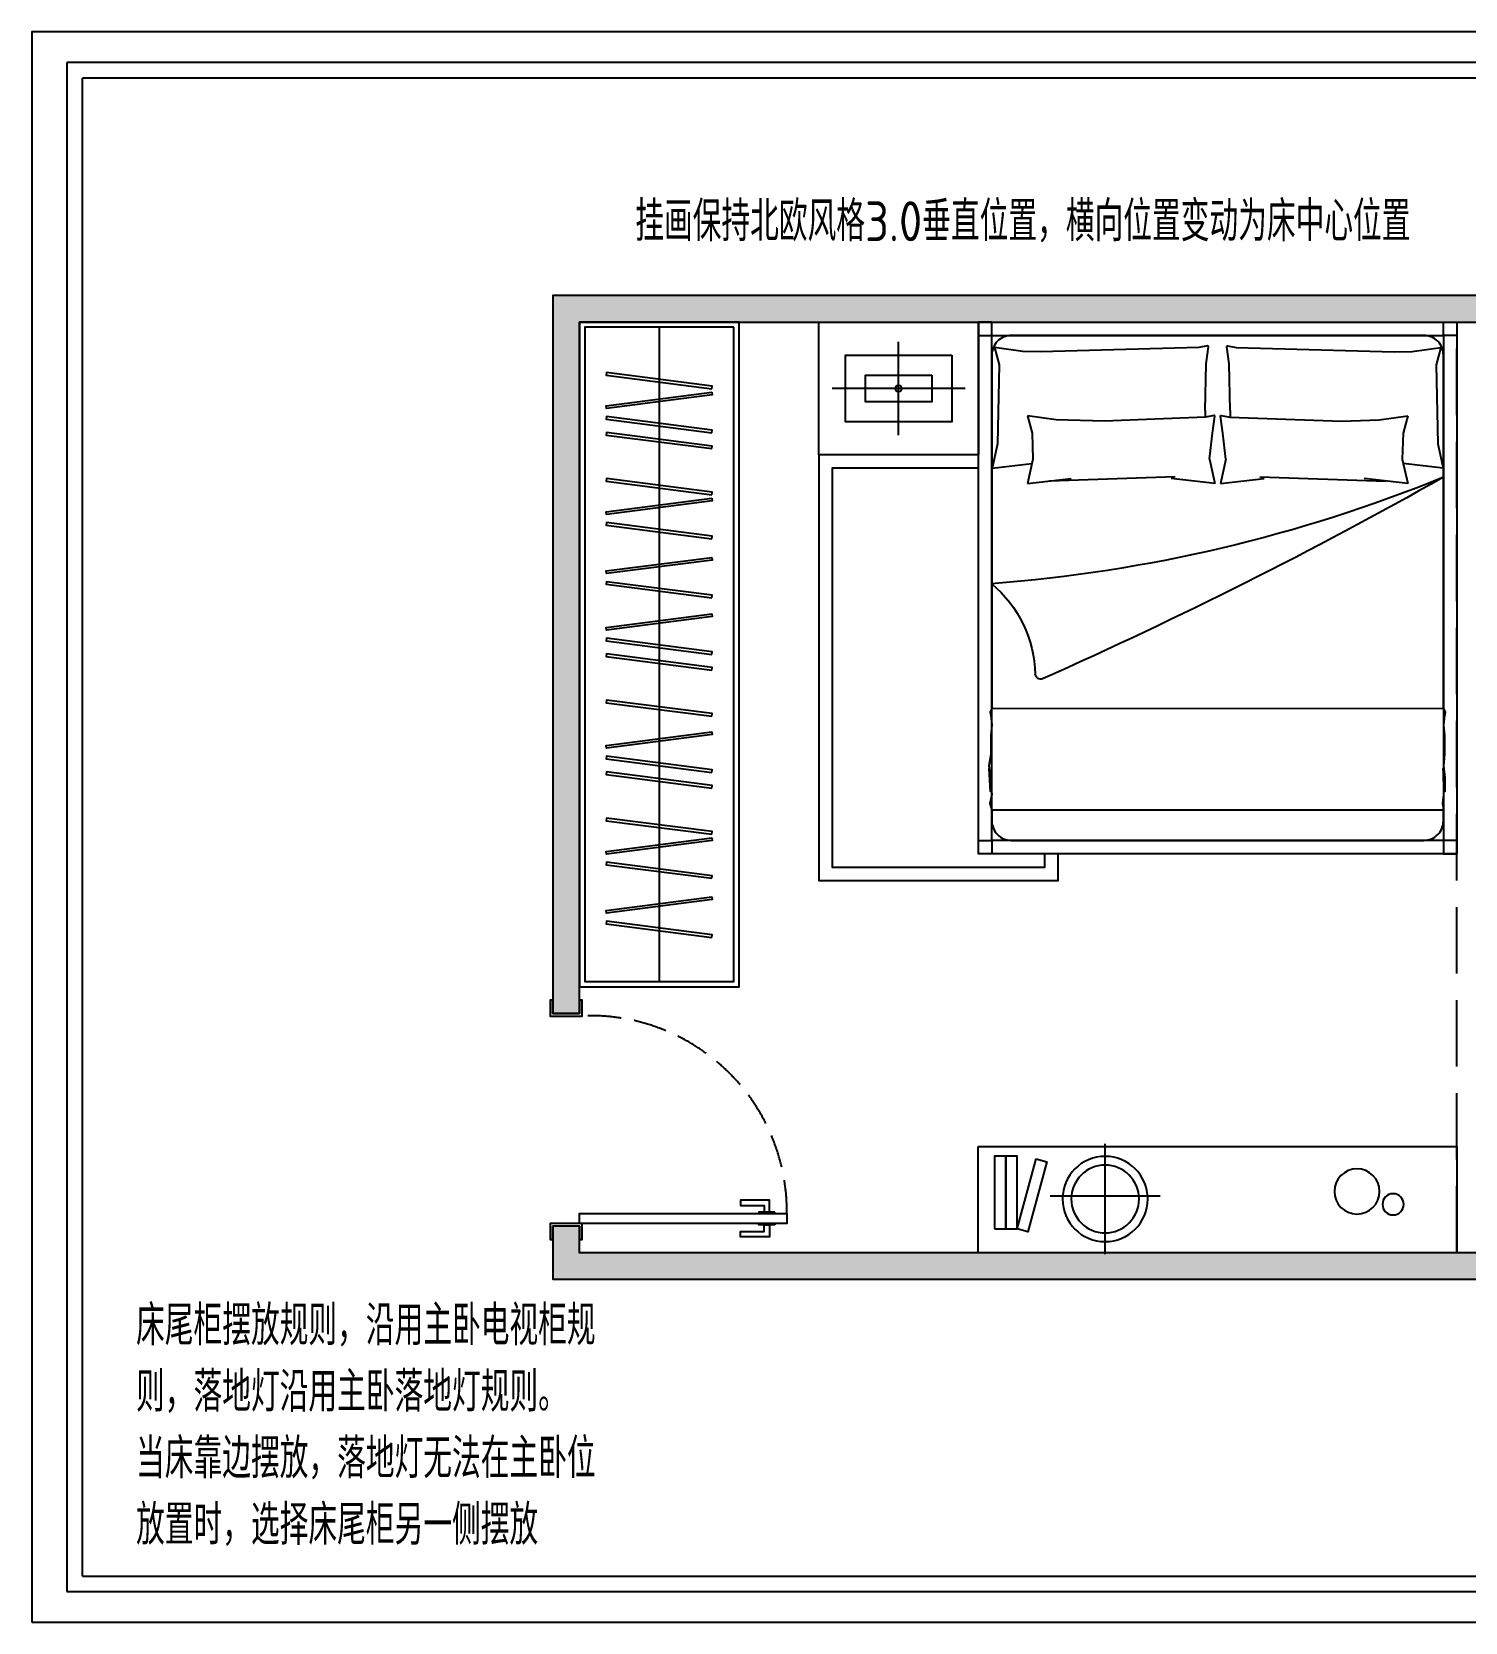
# Model space of a CAD drawing. Extents: x 422240 to 534325, y -8262 to 172635.
# Drawn here: x 495265 to 500655, y 64598 to 70579 of the extents above; entities that cross this region are included whole.
import ezdxf

# ---------------------------------------------------------------- set-up
doc = ezdxf.new("R2010")
doc.units = 0
doc.header["$LTSCALE"] = 1000
doc.header["$MEASUREMENT"] = 0
doc.linetypes.add('DASH', pattern=[0.35, 0.25, -0.1])
doc.linetypes.add('HIDDEN5', pattern=[0.08, 0.04, -0.04])
for name, color, linetype in [('PM-家具', 146, 'Continuous'), ('WALL', 255, 'Continuous'), ('活动家具', 7, 'Continuous')]:
    doc.layers.add(name, color=color, linetype=linetype)
doc.styles.get("Standard").update_dxf_attribs({"font": 'gbenor.shx', "bigfont": 'gbcbig.shx'})

# ---------------------------------------------------------------- blocks, each defined once
blk = doc.blocks.new('次卧摆放方案图框')
at = {"color": 251}
for p, q in [((25027, 17757), (372, 17757)), ((372, 17757), (372, 493)), ((372, 493), (25027, 493))]:
    blk.add_line(p, q, dxfattribs=at)
for p, q in [((24853, 17583), (546, 17583)), ((546, 667), (546, 17583)), ((546, 667), (24853, 667))]:
    blk.add_line(p, q)
blk.add_lwpolyline([(-25, 145), (25375, 145), (25375, 18105), (-25, 18105)], close=True)
blk = doc.blocks.new('次卧2500衣柜')
blk.add_line((23498.5, -31407), (21038.5, -31407))
blk.add_lwpolyline([(23518.5, -31107), (23518.5, -31707), (21018.5, -31707), (21018.5, -31107)], close=True)
at = {"color": 251}
for points in [[(23498.5, -31127), (23498.5, -31687), (21038.5, -31687), (21038.5, -31127)], [(21204, -31209.9), (21214, -31208.6), (21265.2, -31605.4), (21255.2, -31606.6)], [(21356.6, -31209.9), (21346.7, -31208.6), (21295.5, -31605.4), (21305.4, -31606.6)], [(21426.5, -31209.9), (21436.4, -31208.6), (21487.6, -31605.4), (21477.7, -31606.6)], [(21579, -31209.9), (21569.1, -31208.6), (21517.9, -31605.4), (21527.8, -31606.6)], [(21592, -31209.9), (21602, -31208.6), (21653.2, -31605.4), (21643.2, -31606.6)], [(21765.4, -31209.9), (21775.3, -31208.6), (21826.5, -31605.4), (21816.6, -31606.6)], [(21824.7, -31209.9), (21834.7, -31208.6), (21885.9, -31605.4), (21875.9, -31606.6)], [(21977.3, -31209.9), (21967.4, -31208.6), (21916.2, -31605.4), (21926.1, -31606.6)], [(22035.8, -31209.9), (22045.7, -31208.6), (22096.9, -31605.4), (22087, -31606.6)], [(22209.1, -31209.9), (22219.1, -31208.6), (22270.3, -31605.4), (22260.3, -31606.6)], [(22268.5, -31209.9), (22278.4, -31208.6), (22329.6, -31605.4), (22319.7, -31606.6)], [(22421, -31209.9), (22411.1, -31208.6), (22359.9, -31605.4), (22369.8, -31606.6)], [(22480.9, -31209.9), (22490.8, -31208.6), (22542, -31605.4), (22532.1, -31606.6)], [(22633.4, -31209.9), (22623.5, -31208.6), (22572.3, -31605.4), (22582.2, -31606.6)], [(22703.3, -31209.9), (22713.3, -31208.6), (22764.5, -31605.4), (22754.5, -31606.6)], [(22855.9, -31209.9), (22846, -31208.6), (22794.8, -31605.4), (22804.7, -31606.6)], [(22868.9, -31209.9), (22878.8, -31208.6), (22930, -31605.4), (22920.1, -31606.6)], [(23042.2, -31209.9), (23052.2, -31208.6), (23103.4, -31605.4), (23093.4, -31606.6)], [(23101.6, -31209.9), (23111.5, -31208.6), (23162.7, -31605.4), (23152.8, -31606.6)], [(23254.1, -31209.9), (23244.2, -31208.6), (23193, -31605.4), (23202.9, -31606.6)], [(23267.1, -31209.9), (23277, -31208.6), (23328.3, -31605.4), (23318.3, -31606.6)]]:
    blk.add_lwpolyline(points, close=True, dxfattribs=at)
blk = doc.blocks.new('次卧1800床')
at = {"color": 251, "linetype": 'Continuous', "lineweight": -2}
for p, q in [((19014.4, -30087.8), (18907.1, -30073.8)), ((18907.1, -30073.8), (18924.4, -30137.9)), ((19014.4, -30087.8), (18907.1, -30073.8)), ((18907.1, -30073.8), (18924.4, -30137.9)), ((19575.5, -30077.8), (19154.5, -30093.5)), ((19575.5, -30077.8), (19154.5, -30093.5)), ((19602.1, -30138.4), (19611.3, -30075)), ((19602.1, -30138.4), (19611.3, -30075)), ((19641.4, -30138.4), (19632.2, -30075)), ((19641.4, -30138.4), (19632.2, -30075)), ((19668, -30077.8), (20047, -30093.5)), ((19668, -30077.8), (20047, -30093.5)), ((20229.1, -30087.8), (20336.4, -30073.8)), ((20229.1, -30087.8), (20336.4, -30073.8)), ((20336.4, -30073.8), (20319.1, -30137.9)), ((20336.4, -30073.8), (20319.1, -30137.9)), ((18924.4, -30137.9), (18927.3, -30236.4)), ((18924.4, -30137.9), (18927.3, -30236.4)), ((19154.5, -30093.5), (19014.4, -30087.8)), ((19154.5, -30093.5), (19014.4, -30087.8)), ((19590.8, -30236.4), (19602.1, -30138.4)), ((19590.8, -30236.4), (19602.1, -30138.4)), ((19652.7, -30236.4), (19641.4, -30138.4)), ((19652.7, -30236.4), (19641.4, -30138.4)), ((20047, -30093.5), (20229.1, -30087.8)), ((20047, -30093.5), (20229.1, -30087.8)), ((20319.1, -30137.9), (20316.2, -30236.4)), ((20319.1, -30137.9), (20316.2, -30236.4)), ((18927.3, -30236.4), (18907.1, -30327.8)), ((18927.3, -30236.4), (18907.1, -30327.8)), ((19590.8, -30236.4), (19611, -30327.8)), ((19590.8, -30236.4), (19611, -30327.8)), ((19652.7, -30236.4), (19632.5, -30327.8)), ((19652.7, -30236.4), (19632.5, -30327.8)), ((20316.2, -30236.4), (20336.4, -30327.8)), ((20316.2, -30236.4), (20336.4, -30327.8)), ((18907.1, -30327.8), (19071.1, -30309)), ((18907.1, -30327.8), (19071.1, -30309)), ((19462.5, -30302.7), (18989.1, -30318.4)), ((19462.5, -30302.7), (18989.1, -30318.4)), ((19611, -30327.8), (19447, -30309)), ((19611, -30327.8), (19447, -30309)), ((19632.5, -30327.8), (19796.5, -30309)), ((19632.5, -30327.8), (19796.5, -30309)), ((19781, -30302.7), (20254.4, -30318.4)), ((19781, -30302.7), (20254.4, -30318.4)), ((20336.4, -30327.8), (20172.4, -30309)), ((20336.4, -30327.8), (20172.4, -30309)), ((18772.8, -31555.7), (20470.7, -31555.8))]:
    blk.add_line(p, q, dxfattribs=at)
at = {"color": 251, "linetype": 'HIDDEN5', "lineweight": -2}
for p, q in [((19608.2, -30071.6), (19575.5, -30077.8)), ((19608.2, -30071.6), (19575.5, -30077.8)), ((19610.7, -30072.5), (19608.2, -30071.6)), ((19610.7, -30072.5), (19608.2, -30071.6)), ((19611.3, -30075), (19610.7, -30072.5)), ((19611.3, -30075), (19610.7, -30072.5)), ((19632.2, -30075), (19632.8, -30072.5)), ((19632.2, -30075), (19632.8, -30072.5)), ((19632.8, -30072.5), (19635.4, -30071.6)), ((19632.8, -30072.5), (19635.4, -30071.6)), ((19635.4, -30071.6), (19668, -30077.8)), ((19635.4, -30071.6), (19668, -30077.8))]:
    blk.add_line(p, q, dxfattribs=at)
at = {"color": 251}
for points in [[(18772.8, -29771.3), (18772.8, -29720.5), (18722, -29720.5), (18722, -29771.3)], [(20470.8, -29771.3), (20470.8, -29720.5), (20521.6, -29720.5), (20521.6, -29771.3)], [(18772.8, -31669.7), (18772.8, -31720.5), (18722, -31720.5), (18722, -31669.7)], [(20470.8, -31669.7), (20470.8, -31720.5), (20521.6, -31720.5), (20521.6, -31669.7)]]:
    blk.add_lwpolyline(points, close=True, dxfattribs=at)
blk.add_lwpolyline([(18722, -29720.5), (18722, -31720.5), (20521.6, -31720.5), (20521.6, -29720.5)], close=True)
for points in [[(20470.8, -31174.7), (20470.8, -29771.3), (18772.8, -29771.3), (18772.8, -31174.5)], [(18772.8, -31174.5), (18772.8, -31669.7), (20470.8, -31669.7), (20470.8, -31174.7)]]:
    blk.add_lwpolyline(points)
at = {"linetype": 'Continuous', "lineweight": -2}
for points in [[(18772.8, -31174.5), (18772.8, -29844.3, -0.414214), (18845.8, -29771.3), (20397.7, -29771.3, -0.414214), (20470.8, -29844.3), (20470.8, -31174.7)], [(20470.7, -31555.8), (20470.8, -31596.7, -0.414214), (20397.7, -31669.7), (18845.8, -31669.7, -0.414214), (18772.8, -31596.7), (18772.8, -31555.7)]]:
    blk.add_lwpolyline(points, format="xyb", dxfattribs=at)
at = {"color": 251, "linetype": 'Continuous', "lineweight": -2}
for points in [[(19574.9, -30052.7), (19578.1, -29877.4), (19587.4, -29814), (19586.7, -29811.5), (19584.2, -29810.6), (19551.6, -29816.7), (18957.5, -29832.4), (18889.8, -29830.9), (18782.5, -29816.9), (18799.9, -29881), (18794.1, -30179), (18773.8, -30270.3), (18923.6, -30253.2)], [(19574.9, -30052.7), (19578.1, -29877.4), (19587.4, -29814), (19586.7, -29811.5), (19584.2, -29810.6), (19551.6, -29816.7), (18957.5, -29832.4), (18889.8, -29830.9), (18782.5, -29816.9), (18799.9, -29881), (18794.1, -30179), (18773.8, -30270.3), (18923.6, -30253.2)], [(19668.6, -30052.7), (19665.4, -29877.4), (19656.1, -29814), (19656.8, -29811.5), (19659.3, -29810.6), (19691.9, -29816.7), (20286, -29832.4), (20353.7, -29830.9), (20461, -29816.9), (20443.6, -29881), (20449.4, -30179), (20469.7, -30270.3), (20319.9, -30253.2)], [(19668.6, -30052.7), (19665.4, -29877.4), (19656.1, -29814), (19656.8, -29811.5), (19659.3, -29810.6), (19691.9, -29816.7), (20286, -29832.4), (20353.7, -29830.9), (20461, -29816.9), (20443.6, -29881), (20449.4, -30179), (20469.7, -30270.3), (20319.9, -30253.2)], [(19574.9, -30052.7), (19574.3, -30077.9)], [(19574.9, -30052.7), (19574.3, -30077.9)], [(19668.6, -30052.7), (19669.2, -30077.9)], [(19668.6, -30052.7), (19669.2, -30077.9)], [(18772.8, -31174.5), (18766.1, -31186.1), (18769.6, -31210.4), (18772.8, -31236.9), (18769.1, -31274.3), (18769.1, -31346.2), (18772.8, -31389.6), (18767.5, -31433.1), (18767.5, -31486), (18773.8, -31399.1), (18772.8, -31497.1), (18776.2, -31531), (18772.8, -31555.7)], [(18772.8, -31174.5), (20470.8, -31174.7), (20477.4, -31186.2), (20474, -31210.5), (20470.8, -31237), (20474.5, -31274.4), (20474.5, -31346.3), (20481.9, -31389.7), (20476, -31433.3), (20476, -31486.1), (20480.9, -31399.2), (20470.7, -31497.2), (20478.4, -31531.1), (20470.7, -31555.8)]]:
    blk.add_lwpolyline(points, dxfattribs=at)
for centre, radius, start, end in [((27437.9, -14952.9), 17628.1, 240.55739, 246.04368), ((20899.4, -25085.3), 5635.7, 247.83041, 265.64572), ((27437.9, -14952.9), 17628.1, 240.55739, 246.04368), ((20899.4, -25085.3), 5635.7, 247.83041, 265.64572), ((20766.8, -31056.7), 459.5, 129.99691, 178.55401), ((20766.8, -31056.7), 459.5, 129.99691, 178.55401), ((20287.5, -31043.9), 20, 248.33224, 356.49135), ((20287.5, -31043.9), 20, 248.33224, 356.49135)]:
    blk.add_arc(centre, radius, start, end, dxfattribs=at)
blk = doc.blocks.new('A$C09607DE0')
at = {"color": 251, "ltscale": 50}
for p, q in [((210.9, 544.5), (210.9, 0)), ((483.2, 258.1), (-61.3, 258.1))]:
    blk.add_line(p, q, dxfattribs=at)
blk.add_circle((210.9, 272.3), 210.9)
blk.add_circle((210.9, 272.3), 167.7, dxfattribs=at)
blk = doc.blocks.new('次卧1800边柜')
at = {"layer": 'PM-家具'}
blk.add_lwpolyline([(11133.3, -29841.4), (12933.3, -29841.4), (12933.3, -29441.4), (11133.3, -29441.4)], close=True, dxfattribs=at)
at = {"layer": 'PM-家具', "color": 251}
for points in [[(11194.2, -29531.5), (11236.5, -29531.5), (11236.5, -29804.6), (11194.2, -29804.6)], [(11236.5, -29531.5), (11278.9, -29531.5), (11278.9, -29804.6), (11236.5, -29804.6)], [(11350.7, -29795), (11391.5, -29783.8), (11319.8, -29520.4), (11278.9, -29531.5)]]:
    blk.add_lwpolyline(points, close=True, dxfattribs=at)
for centre, radius in [((12557.2, -29671.9, 0), 85), ((12693.1, -29623.3), 40)]:
    blk.add_circle(centre, radius, dxfattribs=at)
at = {"layer": 'PM-家具', "xscale": 0.7600000000093132, "yscale": 0.7600000000093132, "zscale": 0.7600000000093132}
blk.add_blockref('A$C09607DE0', (11449.9, -29850.4), dxfattribs=at)
blk = doc.blocks.new('door-swing-single1')
at = {"color": 0, "linetype": 'ByBlock'}
for points in [[(10, -10), (10, 110), (-50, 110), (-50, 100), (0, 100)], [(0, 0), (0, 100)], [(0, 0), (-50, 0), (-50, -10), (10, -10)], [(10, 0), (48, 0), (48, -780), (10, -780), (10, -10)]]:
    blk.add_lwpolyline(points, dxfattribs=at)
for points in [[(800, 0), (800, 100), (850, 100), (850, 110), (790, 110), (790, -10), (850, -10), (850, 0)], [(5, -715), (-40, -715), (-40, -605), (-20, -605), (-20, -695), (5, -695)], [(53, -715), (98, -715), (98, -605), (78, -605), (78, -695), (53, -695)], [(5, -735), (5, -675), (10, -675), (10, -735)], [(53, -735), (53, -675), (48, -675), (48, -735)]]:
    blk.add_lwpolyline(points, close=True, dxfattribs=at)
at = {"color": 250, "linetype": 'DASH', "ltscale": 0.5}
blk.add_arc((53.8, -42.6), 737.4, 269.54749, 3.31294, dxfattribs=at)
blk = doc.blocks.new('床头柜')
at = {"color": 250, "linetype": 'Continuous'}
for p, q in [((462397.9, 71769.2), (462397.9, 72119.2)), ((462647.9, 71944.2), (462147.9, 71944.2))]:
    blk.add_line(p, q, dxfattribs=at)
blk.add_lwpolyline([(462522.9, 71994.2), (462522.9, 71894.2), (462272.9, 71894.2), (462272.9, 71994.2)], close=True, dxfattribs=at)
blk.add_circle((462397.9, 71944.2), 12.5, dxfattribs=at)
at = {"layer": 'PM-家具'}
for points in [[(462097.9, 71694.2), (462097.9, 72194.2), (462697.9, 72194.2), (462697.9, 71694.2)], [(462597.9, 72069.2), (462597.9, 71819.2), (462197.9, 71819.2), (462197.9, 72069.2)]]:
    blk.add_lwpolyline(points, close=True, dxfattribs=at)

msp = doc.modelspace()

# ---------------------------------------------------------------- hatches: boundary and pattern name
at = {"layer": '活动家具'}
h = msp.add_hatch(dxfattribs=at)
h.set_pattern_fill('钢筋混凝土', color=251, scale=10, angle=180)
h.set_pattern_definition([(225, (486079.957, 105197.988), (17.67767, -17.67767), []), (230, (486079.957, 105197.99), (-71.72602, 6.27521), [7.5, -82.5]), (175, (486079.96, 105197.99), (13.87513, -75.21921), [6, -66]), (280.4514, (486073.98, 105198.51), (-57.85094, -68.94395), [6.37402, -70.11421]), (226.1842, (486079.96, 105177.99), (-106.7241, 16.5519), [11.25, -123.75]), (276.6356, (486071.06, 105179.37), (-93.46627, -97.41179), [9.56103, -105.1713]), (171.1842, (486079.96, 105177.99), (-93.4662, -97.41186), [9, -99]), (201, (486069.957, 105182.99), (-59.690705, 40.26189), [7.5, -82.5]), (146, (486069.96, 105182.99), (-24.33153, -72.515), [6, -66]), (251.4514, (486064.98, 105186.343), (-84.02226, -32.25305), [6.37402, -70.11421]), (217.5, (486079.957, 105197.988), (-1.215986, -33.289385), [0, -65.2, 0, -67, 0, -66.25]), (187.5, (486079.957, 105197.99), (-26.306954, -39.44117), [0, -38.2, 0, -63.7, 0, -25.25]), (147.5, (486102.257, 105197.988), (-53.382244, 2.255487), [0, -25, 0, -78, 0, -103.5]), (137.5, (486112.257, 105197.99), (-58.318617, -10.0105), [0, -32.5, 0, -51.8, 0, -73.5])])
h.paths.add_polyline_path([(497224, 69587.5), (500923.6, 69587.5), (500923.6, 65887.5), (497224, 65887.5), (497224, 66087.5), (497324, 66087.5), (497324, 65987.5), (500823.6, 65987.5), (500823.6, 69487.5), (497324, 69487.5), (497324, 66887.5), (497224, 66887.5)])

# ---------------------------------------------------------------- linework, layer by layer
at = {"layer": 'PM-家具'}
msp.add_lwpolyline([(498824, 68987.5), (498224, 68987.5), (498224, 67387.5), (499124, 67387.5), (499124, 67487.5)], dxfattribs=at)
at = {"layer": 'PM-家具', "color": 251}
msp.add_lwpolyline([(498824, 68937.5), (498274, 68937.5), (498274, 67437.5), (499074, 67437.5), (499074, 67487.5)], dxfattribs=at)
at = {"layer": 'WALL', "color": 251, "linetype": 'DASH'}
msp.add_line((500623.6, 65987.5), (500623.6, 69487.5), dxfattribs=at)
at = {"layer": 'WALL'}
msp.add_lwpolyline([(500923.6, 69587.5), (497224, 69587.5), (497224, 66887.5), (497324, 66887.5), (497324, 69487.5), (500823.6, 69487.5), (500823.6, 65987.5), (497324, 65987.5), (497324, 66087.5), (497224, 66087.5), (497224, 65887.5), (500923.6, 65887.5), (500923.6, 69587.5)], dxfattribs=at)

# ---------------------------------------------------------------- block references
at = {"xscale": 0.3330153595476334, "yscale": 0.3330153595476334, "zscale": 0.3330153595476334}
msp.add_blockref('次卧摆放方案图框', (495272.9, 64549.6), dxfattribs=at)
at = {"layer": 'PM-家具', "xscale": -1}
for name, p, rotation in [('次卧2500衣柜', (529031, 45969), 270), ('次卧1800边柜', (487690.5, 36546.1), 180)]:
    msp.add_blockref(name, p, dxfattribs=dict(at, rotation=rotation))
at = {"layer": 'PM-家具'}
msp.add_blockref('床头柜', (36126.1, -2706.7), dxfattribs=at)
at = {"layer": 'PM-家具', "xscale": -1}
msp.add_blockref('次卧1800床', (519345.5, 99208), dxfattribs=at)
at = {"layer": 'PM-家具', "rotation": 90.00000000000001}
msp.add_blockref('door-swing-single1', (497324, 66087.5), dxfattribs=at)

# ---------------------------------------------------------------- texts
at = {"char_height": 150, "attachment_point": 1}
for s, width, insert in [('挂画保持北欧风格3.0垂直位置，横向位置变动为床中心位置', 4249.688, (497533.8, 69941.4)), ('床尾柜摆放规则，沿用主卧电视柜规则，落地灯沿用主卧落地灯规则。\\P当床靠边摆放，落地灯无法在主卧位放置时，选择床尾柜另一侧摆放', 1767.576, (495656.7, 65789.5))]:
    msp.add_mtext_dynamic_manual_height_columns(s, width=width, gutter_width=1750, heights=[0], dxfattribs=dict(at, insert=insert))

doc.saveas('drawing.dxf')
